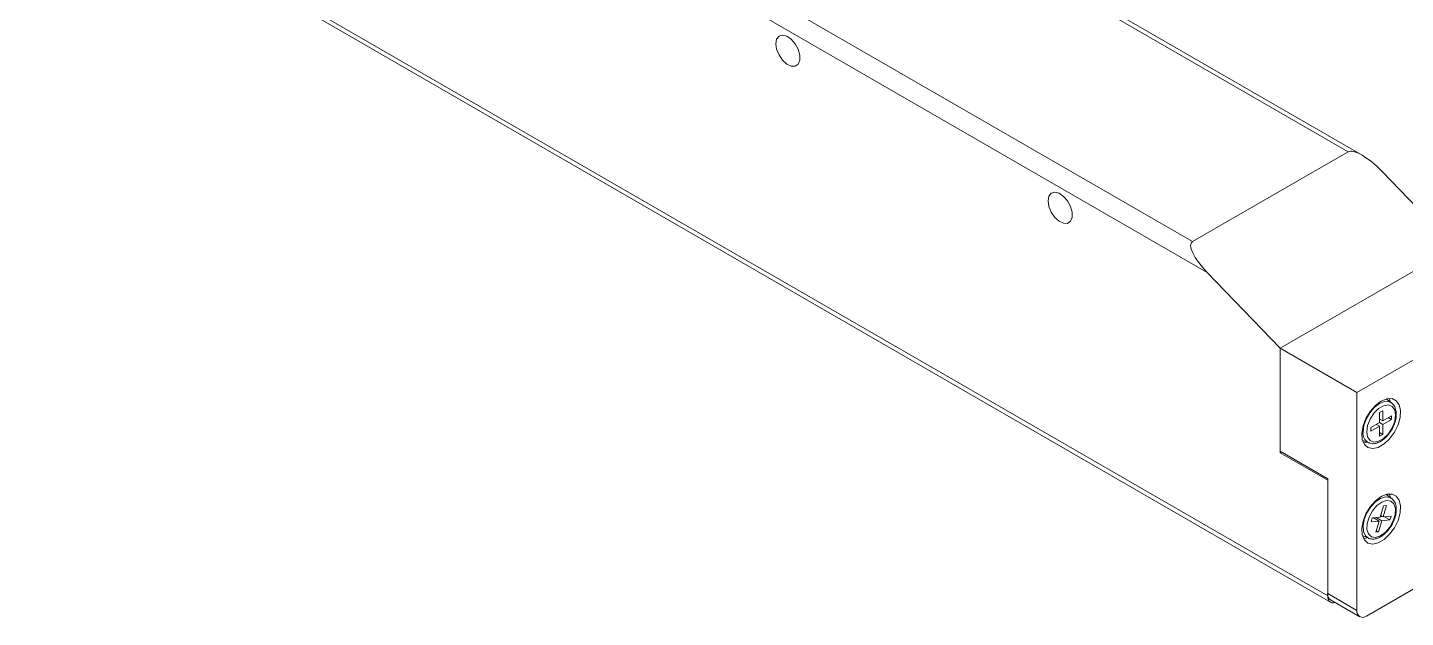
# Model space of a CAD drawing. Header units: millimetres. Extents: x 5 to 415, y -41 to 292.
# Drawn here: x 293.3 to 343.4, y 231.4 to 252.9 of the extents above; entities that cross this region are included whole.
import ezdxf

# ---------------------------------------------------------------- set-up
doc = ezdxf.new("R2010")
doc.units = ezdxf.units.MM

msp = doc.modelspace()

# ---------------------------------------------------------------- linework, layer by layer
at = {"color": 7, "linetype": 'Continuous', "lineweight": 18}
for p, q in [((341.268, 248.36), (314.539, 263.791)), ((341.777, 248.236), (314.789, 263.815)), ((308.883, 260.525), (335.611, 245.095)), ((336.141, 243.972), (308.529, 259.913)), ((293.255, 259.503), (340.526, 232.214)), ((293.359, 259.274), (340.629, 231.986)), ((335.611, 245.095), (341.268, 248.36)), ((342.505, 247.646), (345.157, 244.891)), ((345.157, 244.891), (338.793, 241.218)), ((338.793, 241.217), (336.141, 243.972)), ((347.95, 243.279), (341.586, 239.605)), ((341.586, 239.605), (338.793, 241.218)), ((338.793, 241.218), (338.793, 237.474)), ((338.793, 241.217), (338.793, 237.42)), ((341.586, 239.605), (341.586, 231.685)), ((342.85, 239.23), (342.65, 239.376)), ((342.85, 239.23), (342.859, 239.224)), ((342.414, 238.515), (342.099, 238.332)), ((342.526, 238.943), (342.414, 238.879)), ((342.414, 238.879), (342.414, 238.515)), ((342.414, 238.643), (342.526, 238.579)), ((342.414, 238.515), (342.526, 238.45)), ((342.526, 238.579), (342.526, 238.943)), ((342.841, 238.761), (342.526, 238.579)), ((342.526, 238.45), (342.841, 238.632)), ((342.73, 238.697), (342.841, 238.632)), ((342.841, 238.632), (342.841, 238.761)), ((342.099, 238.204), (342.414, 238.386)), ((342.099, 238.332), (342.099, 238.204)), ((342.303, 238.45), (342.414, 238.386)), ((342.414, 238.386), (342.414, 238.022)), ((342.414, 238.15), (342.526, 238.086)), ((342.414, 238.022), (342.526, 238.086)), ((342.526, 238.086), (342.526, 238.45)), ((338.793, 237.474), (340.526, 236.474)), ((341.786, 237.879), (342.013, 237.779)), ((341.826, 237.774), (341.964, 237.801)), ((338.84, 237.447), (338.793, 237.42)), ((338.793, 237.42), (340.526, 236.42)), ((340.526, 236.474), (340.526, 232.297)), ((340.526, 236.42), (340.526, 232.214)), ((342.56, 235.485), (342.44, 235.079)), ((342.543, 235.089), (342.663, 235.495)), ((342.663, 235.495), (342.56, 235.485)), ((342.85, 235.76), (342.65, 235.906)), ((342.148, 235.049), (342.106, 234.906)), ((342.44, 235.079), (342.148, 235.049)), ((342.192, 235.054), (342.397, 234.935)), ((342.246, 235.023), (342.257, 235.06)), ((342.295, 235.064), (342.5, 234.946)), ((342.446, 235.101), (342.511, 235.107)), ((342.458, 235.138), (342.543, 235.089)), ((342.5, 234.946), (342.792, 234.975)), ((342.834, 235.118), (342.543, 235.089)), ((342.587, 235.093), (342.792, 234.975)), ((342.792, 234.975), (342.834, 235.118)), ((341.94, 231.481), (347.597, 234.746)), ((342.106, 234.906), (342.397, 234.935)), ((342.397, 234.935), (342.277, 234.529)), ((342.277, 234.529), (342.38, 234.539)), ((342.295, 234.588), (342.38, 234.539)), ((342.38, 234.539), (342.5, 234.946)), ((341.786, 234.409), (342.013, 234.309)), ((341.826, 234.304), (341.964, 234.331)), ((340.526, 232.297), (341.586, 231.685)), ((340.629, 232.068), (341.69, 231.456))]:
    msp.add_line(p, q, dxfattribs=at)
at = {"color": 7, "linetype": 'Continuous', "lineweight": 18, "flags": 128}
for points in [[(320.461, 252.289), (320.491, 252.456), (320.577, 252.567), (320.706, 252.605), (320.863, 252.566), (321.024, 252.455), (321.17, 252.288), (321.279, 252.086), (321.338, 251.877), (321.338, 251.69), (321.279, 251.549), (321.17, 251.473), (321.024, 251.473), (320.863, 251.55), (320.706, 251.691), (320.577, 251.879), (320.491, 252.088), (320.461, 252.289)], [(330.361, 246.574), (330.391, 246.742), (330.476, 246.852), (330.606, 246.89), (330.762, 246.851), (330.924, 246.74), (331.069, 246.573), (331.179, 246.371), (331.237, 246.162), (331.237, 245.975), (331.179, 245.834), (331.069, 245.758), (330.924, 245.759), (330.762, 245.835), (330.606, 245.976), (330.476, 246.164), (330.391, 246.373), (330.361, 246.574)], [(342.467, 239.297), (342.676, 239.382), (342.866, 239.387), (343.021, 239.312), (343.127, 239.163), (343.175, 238.954), (343.16, 238.702), (343.084, 238.431), (342.953, 238.165), (342.78, 237.927), (342.578, 237.738), (342.368, 237.615), (342.166, 237.57), (341.991, 237.605), (341.859, 237.719), (341.781, 237.9), (341.765, 238.133), (341.811, 238.397), (341.915, 238.669), (342.069, 238.924), (342.259, 239.14), (342.467, 239.297)], [(341.947, 238.18), (341.979, 237.992), (342.069, 237.863), (342.209, 237.808), (342.379, 237.835), (342.561, 237.94), (342.732, 238.11), (342.871, 238.325), (342.962, 238.56), (342.993, 238.784), (342.962, 238.973), (342.871, 239.102), (342.732, 239.156), (342.561, 239.13), (342.379, 239.025), (342.209, 238.854), (342.069, 238.639), (341.979, 238.405), (341.947, 238.18)], [(342.807, 239.262), (342.774, 239.367), (342.761, 239.395)], [(342.467, 235.827), (342.676, 235.912), (342.866, 235.917), (343.021, 235.842), (343.127, 235.693), (343.175, 235.483), (343.16, 235.232), (343.084, 234.961), (342.953, 234.695), (342.78, 234.456), (342.578, 234.268), (342.368, 234.145), (342.166, 234.099), (341.991, 234.135), (341.859, 234.248), (341.781, 234.429), (341.765, 234.663), (341.811, 234.927), (341.915, 235.198), (342.069, 235.453), (342.259, 235.669), (342.467, 235.827)], [(342.67, 235.686), (342.492, 235.628), (342.312, 235.497), (342.151, 235.307), (342.029, 235.081), (341.959, 234.847), (341.952, 234.633), (342.006, 234.465), (342.117, 234.363), (342.27, 234.339), (342.448, 234.396), (342.628, 234.527), (342.789, 234.717), (342.911, 234.943), (342.981, 235.177), (342.989, 235.391), (342.934, 235.559), (342.823, 235.661), (342.67, 235.686)], [(342.807, 235.791), (342.774, 235.897), (342.761, 235.924)], [(342.059, 234.293), (342.021, 234.306), (342.013, 234.309)], [(340.526, 232.214), (340.532, 232.139), (340.552, 232.074), (340.585, 232.022), (340.629, 231.986), (340.683, 231.966), (340.744, 231.963), (340.794, 231.973)]]:
    msp.add_lwpolyline(points, dxfattribs=at)
at = {"color": 8, "linetype": 'Continuous', "lineweight": 18, "flags": 128}
for points in [[(341.812, 238.177), (341.841, 238.406), (341.925, 238.645), (342.057, 238.873), (342.222, 239.065), (342.406, 239.205), (342.589, 239.277), (342.754, 239.275), (342.85, 239.23)], [(342.013, 234.309), (341.9, 234.399), (341.829, 234.556), (341.814, 234.761), (341.857, 234.994), (341.954, 235.233), (342.095, 235.454), (342.266, 235.635), (342.452, 235.759), (342.632, 235.813)], [(342.632, 235.813), (342.791, 235.793), (342.856, 235.755)]]:
    msp.add_lwpolyline(points, dxfattribs=at)
at = {"color": 8, "linetype": 'Continuous', "lineweight": 18}
msp.add_arc((342.205, 238.126), 0.397, 172.6264, 241.4722, dxfattribs=at)
at = {"color": 7, "linetype": 'Continuous', "lineweight": 18}
for centre, radius, start, end in [((340.763, 232.267), 0.24, 172.7442, 235.9436), ((341.802, 231.65), 0.218, 170.786, 309.2033)]:
    msp.add_arc(centre, radius, start, end, dxfattribs=at)
for centre, start_param, end_param in [((342.152, 247.442), 1.485886, 3.056683), ((336.495, 244.176), 3.056683, 4.627479)]:
    msp.add_ellipse(centre, major_axis=(0.911, -0.898), ratio=0.308851, start_param=start_param, end_param=end_param, dxfattribs=at)
for points, knots in [([(342.936, 238.436), (342.955, 238.484), (343.006, 238.608), (343.031, 238.809), (343.008, 239.005), (342.947, 239.148), (342.88, 239.198), (342.855, 239.216)], [0, 0, 0, 0, 0.153483, 0.400653, 0.651462, 0.873227, 1, 1, 1, 1]), ([(342.021, 237.786), (342.047, 237.773), (342.121, 237.737), (342.269, 237.752), (342.445, 237.819), (342.622, 237.95), (342.78, 238.133), (342.89, 238.303), (342.926, 238.408), (342.936, 238.436)], [0, 0, 0, 0, 0.087931, 0.246014, 0.410498, 0.583855, 0.759256, 0.934317, 1, 1, 1, 1]), ([(342.886, 234.852), (342.915, 234.911), (342.98, 235.045), (343.026, 235.263), (343.023, 235.47), (342.969, 235.643), (342.894, 235.718), (342.858, 235.754)], [0, 0, 0, 0, 0.172728, 0.391013, 0.612044, 0.813078, 1, 1, 1, 1]), ([(342.071, 234.293), (342.117, 234.285), (342.216, 234.268), (342.385, 234.32), (342.563, 234.429), (342.728, 234.596), (342.84, 234.746), (342.879, 234.836), (342.886, 234.852)], [0, 0, 0, 0, 0.1593965, 0.3479416, 0.548007, 0.7532429, 0.9581587, 1, 1, 1, 1])]:
    msp.add_open_spline(points, degree=3, knots=knots, dxfattribs=at)

doc.saveas('drawing.dxf')
